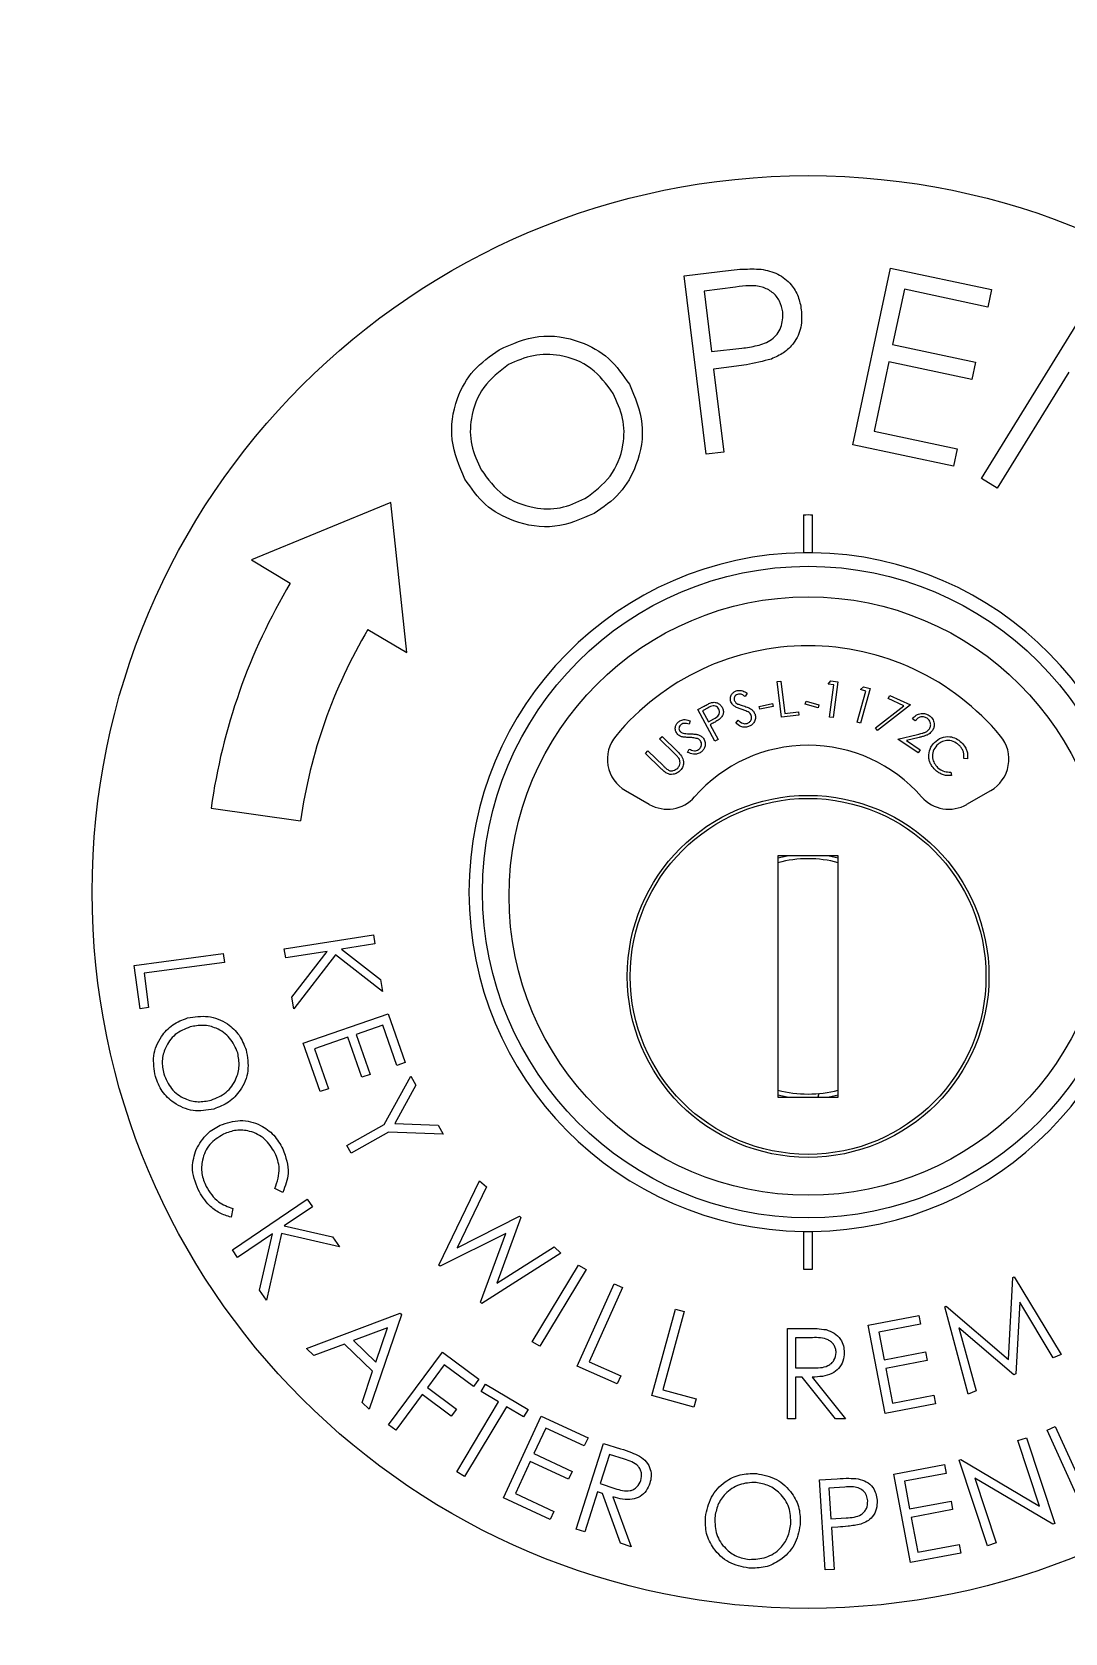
# Model space of a CAD drawing. Header units: inches. Extents: x 26 to 204, y -167 to -88.
# Drawn here: x 45.616 to 47.33, y -119.323 to -116.669 of the extents above; entities that cross this region are included whole.
import ezdxf

# ---------------------------------------------------------------- set-up
doc = ezdxf.new("R2010")
doc.units = ezdxf.units.IN
doc.header["$MEASUREMENT"] = 0
doc.layers.add('DIM', color=179, linetype='Continuous', lineweight=30)
doc.layers.add('SLD-0', color=179, linetype='Continuous')
doc.styles.add('SLDTEXTSTYLE0', font='TXT', dxfattribs={"width": 0.821468})
doc.styles.add('SLDTEXTSTYLE7', font='TXT', dxfattribs={"width": 0.75})
doc.dimstyles.new('SLDDIMSTYLE0', dxfattribs={"dimtxt": 1.5, "dimasz": 0.13, "dimexe": 0, "dimexo": 0.0625, "dimgap": 0.375, "dimtad": 0, "dimtih": 1, "dimtoh": 1, "dimdec": 0, "dimrnd": 1e-09, "dimzin": 12, "dimdsep": 46, "dimtxsty": 'SLDTEXTSTYLE0', "dimblk1": 'NONE', "dimblk2": 'NONE', "dimsah": 1, "dimcen": 0.09, "dimadec": 0, "dimazin": 3, "dimtfac": 1, "dimtdec": 3, "dimtofl": 0, "dimtmove": 0, "dimatfit": 3, "dimldrblk": 'NONE', "dimfxl": 0, "dimfrac": 2, "dimtolj": 1, "dimtzin": 12, "dimarcsym": 0})

# ---------------------------------------------------------------- blocks, each defined once
blk = doc.blocks.new('_D_2')
at = {"layer": 'DIM'}
for p, q in [((44.0428, -99.4482), (28.4291, -99.4482)), ((29.5541, -101.6982), (29.5541, -129.2431)), ((29.5541, -154.8334), (29.5541, -133.2348)), ((50.7443, -157.0834), (28.4291, -157.0834))]:
    blk.add_line(p, q, dxfattribs=at)
for points in [[(29.1791, -101.6982), (29.9291, -101.6982), (29.5541, -99.4482)], [(29.1791, -154.8334), (29.9291, -154.8334), (29.5541, -157.0834)]]:
    blk.add_solid(points, dxfattribs=at)
at = {"layer": 'DIM', "insert": (26.2568, -130.3505), "char_height": 1.5, "attachment_point": 1, "style": 'SLDTEXTSTYLE7'}
blk.add_mtext('57 5/8"', dxfattribs=at)
blk = doc.blocks.new('_NONE')

msp = doc.modelspace()

# ---------------------------------------------------------------- linework, layer by layer
at = {"layer": 'SLD-0', "color": 179, "linetype": 'Continuous', "lineweight": 15}
for p, q in [((46.9778, -117.353), (47.04, -117.0601)), ((47.04, -117.0601), (47.2079, -117.0958)), ((46.6979, -117.073), (46.7568, -117.0657)), ((46.7342, -117.3686), (46.6979, -117.073)), ((46.7832, -117.0916), (46.731, -117.0981)), ((46.731, -117.0981), (46.7433, -117.1986)), ((47.0632, -117.0952), (47.0437, -117.1868)), ((47.2018, -117.1247), (47.0632, -117.0952)), ((47.2079, -117.0958), (47.2018, -117.1247)), ((47.1909, -117.4087), (47.3479, -117.1546)), ((46.7433, -117.1986), (46.7934, -117.193)), ((47.0437, -117.1868), (47.1811, -117.216)), ((47.0376, -117.2154), (47.0132, -117.3303)), ((47.175, -117.2446), (47.0376, -117.2154)), ((47.1811, -117.216), (47.175, -117.2446)), ((46.7679, -117.2249), (46.7468, -117.2275)), ((46.7468, -117.2275), (46.7637, -117.365)), ((47.3359, -117.2328), (47.2172, -117.425)), ((47.0132, -117.3303), (47.1506, -117.3595)), ((46.7637, -117.365), (46.7342, -117.3686)), ((47.1445, -117.3884), (46.9778, -117.353)), ((47.1506, -117.3595), (47.1445, -117.3884)), ((47.2172, -117.425), (47.1909, -117.4087)), ((46.2114, -117.4489), (45.9801, -117.5439)), ((46.2378, -117.6975), (46.2114, -117.4489)), ((46.896, -117.4694), (46.896, -117.5319)), ((46.911, -117.5319), (46.911, -117.4694)), ((45.9801, -117.5439), (46.0445, -117.5823)), ((46.1734, -117.6591), (46.2378, -117.6975)), ((46.8523, -117.7455), (46.8583, -117.7448)), ((46.8595, -117.8046), (46.8523, -117.7455)), ((46.8583, -117.7448), (46.8648, -117.7982)), ((46.937, -117.7497), (46.9413, -117.7444)), ((46.9463, -117.7509), (46.937, -117.7497)), ((46.9413, -117.7444), (46.9529, -117.7459)), ((46.9529, -117.7459), (46.945, -117.805)), ((46.8024, -117.765), (46.799, -117.7701)), ((46.9392, -117.8043), (46.9463, -117.7509)), ((46.9846, -117.813), (46.9991, -117.7612)), ((46.9901, -117.7587), (46.9951, -117.754)), ((46.9991, -117.7612), (46.9901, -117.7587)), ((47.0064, -117.7572), (46.9902, -117.8146)), ((46.9951, -117.754), (47.0064, -117.7572)), ((47.0365, -117.7735), (47.0388, -117.7684)), ((47.0624, -117.7855), (47.0365, -117.7735)), ((47.0388, -117.7684), (47.0732, -117.7843)), ((46.7203, -117.792), (46.7308, -117.7863)), ((46.7489, -117.8445), (46.7203, -117.792)), ((46.7376, -117.7891), (46.7283, -117.7942)), ((46.7283, -117.7942), (46.7381, -117.8121)), ((46.8225, -117.7867), (46.8442, -117.782)), ((46.8236, -117.7915), (46.8225, -117.7867)), ((46.8453, -117.7868), (46.8236, -117.7915)), ((46.8442, -117.782), (46.8453, -117.7868)), ((46.8882, -117.8012), (46.8595, -117.8046)), ((46.8648, -117.7982), (46.8875, -117.7955)), ((46.8875, -117.7955), (46.8882, -117.8012)), ((46.8986, -117.7829), (46.9, -117.7781)), ((46.9201, -117.7889), (46.8986, -117.7829)), ((46.9, -117.7781), (46.9215, -117.7841)), ((46.9215, -117.7841), (46.9201, -117.7889)), ((47.0151, -117.822), (47.0624, -117.7855)), ((47.0732, -117.7843), (47.0184, -117.8264)), ((46.7079, -117.8105), (46.7061, -117.8163)), ((46.7381, -117.8121), (46.747, -117.8073)), ((46.7446, -117.8151), (46.7409, -117.8172)), ((46.7409, -117.8172), (46.7542, -117.8416)), ((46.7835, -117.8142), (46.7873, -117.8096)), ((46.945, -117.805), (46.9392, -117.8043)), ((46.9902, -117.8146), (46.9846, -117.813)), ((47.0184, -117.8264), (47.0151, -117.822)), ((47.0812, -117.8107), (47.0764, -117.8075)), ((46.6571, -117.8406), (46.6613, -117.8363)), ((46.6828, -117.8657), (46.6571, -117.8406)), ((46.6613, -117.8363), (46.687, -117.8615)), ((46.7542, -117.8416), (46.7489, -117.8445)), ((47.0524, -117.8409), (47.0851, -117.8331)), ((47.0861, -117.8635), (47.0524, -117.8409)), ((47.0877, -117.8382), (47.0664, -117.8433)), ((47.0664, -117.8433), (47.0894, -117.8587)), ((46.6337, -117.8645), (46.6379, -117.8602)), ((46.6594, -117.8896), (46.6337, -117.8645)), ((46.6379, -117.8602), (46.6635, -117.8854)), ((46.7036, -117.8629), (46.706, -117.8575)), ((47.0894, -117.8587), (47.0861, -117.8635)), ((47.1678, -117.8737), (47.1619, -117.873)), ((47.1403, -117.8955), (47.1412, -117.9013)), ((46.6005, -117.9262), (46.6401, -117.949)), ((47.1669, -117.949), (47.2065, -117.9262)), ((45.9132, -117.9552), (46.0618, -117.9761)), ((46.9535, -118.0342), (46.8535, -118.0342)), ((46.8535, -118.0342), (46.8535, -118.4342)), ((46.8535, -118.0375), (46.8687, -118.0342)), ((46.9383, -118.0342), (46.9535, -118.0375)), ((46.9535, -118.4342), (46.9535, -118.0342)), ((46.0347, -118.1886), (46.1825, -118.1652)), ((46.1825, -118.1652), (46.1849, -118.1802)), ((45.7857, -118.2162), (45.9335, -118.1962)), ((45.9335, -118.1962), (45.9356, -118.211)), ((46.0371, -118.2037), (46.0347, -118.1886)), ((46.106, -118.1927), (46.0371, -118.2037)), ((46.0474, -118.2686), (46.106, -118.1927)), ((46.1198, -118.1987), (46.0505, -118.2882)), ((46.1974, -118.2592), (46.1198, -118.1987)), ((46.1849, -118.1802), (46.1294, -118.189)), ((46.1294, -118.189), (46.1942, -118.2392)), ((45.7954, -118.2878), (45.7857, -118.2162)), ((45.9356, -118.211), (45.802, -118.2291)), ((45.802, -118.2291), (45.8097, -118.2859)), ((46.1942, -118.2392), (46.1974, -118.2592)), ((46.0505, -118.2882), (46.0474, -118.2686)), ((45.8097, -118.2859), (45.7954, -118.2878)), ((46.0662, -118.3451), (46.2071, -118.2963)), ((46.2071, -118.2963), (46.2351, -118.3771)), ((46.1981, -118.3152), (46.154, -118.3305)), ((46.154, -118.3305), (46.1769, -118.3966)), ((46.2212, -118.3819), (46.1981, -118.3152)), ((46.094, -118.4253), (46.0662, -118.3451)), ((46.1402, -118.3352), (46.085, -118.3544)), ((46.085, -118.3544), (46.1079, -118.4205)), ((46.1631, -118.4013), (46.1402, -118.3352)), ((46.2351, -118.3771), (46.2212, -118.3819)), ((46.1769, -118.3966), (46.1631, -118.4013)), ((46.2003, -118.4797), (46.2447, -118.3998)), ((46.2447, -118.3998), (46.2531, -118.4148)), ((46.1079, -118.4205), (46.094, -118.4253)), ((46.2531, -118.4148), (46.2182, -118.478)), ((46.8687, -118.4342), (46.8535, -118.431)), ((46.8535, -118.4342), (46.9535, -118.4342)), ((46.9214, -118.4284), (46.9196, -118.4342)), ((46.9535, -118.431), (46.9383, -118.4342)), ((46.1383, -118.5144), (46.2003, -118.4797)), ((46.2075, -118.4925), (46.1454, -118.5272)), ((46.2983, -118.4957), (46.2075, -118.4925)), ((46.2182, -118.478), (46.2899, -118.4807)), ((46.2899, -118.4807), (46.2983, -118.4957)), ((46.1454, -118.5272), (46.1383, -118.5144)), ((46.0322, -118.5922), (46.0191, -118.5856)), ((46.2908, -118.7129), (46.3586, -118.5731)), ((46.3701, -118.5832), (46.3212, -118.684)), ((46.3586, -118.5731), (46.3701, -118.5832)), ((45.9494, -118.619), (45.9464, -118.6334)), ((45.9485, -118.6874), (46.0728, -118.6035)), ((46.0813, -118.6162), (46.0347, -118.6477)), ((46.0728, -118.6035), (46.0813, -118.6162)), ((46.0347, -118.6477), (46.1148, -118.6658)), ((46.3212, -118.684), (46.4249, -118.6319)), ((46.4272, -118.6339), (46.3873, -118.7427)), ((46.4249, -118.6319), (46.4272, -118.6339)), ((46.015, -118.6609), (45.957, -118.7)), ((45.9938, -118.7546), (46.015, -118.6609)), ((46.0301, -118.6605), (46.0049, -118.7711)), ((46.1261, -118.6826), (46.0301, -118.6605)), ((46.1148, -118.6658), (46.1261, -118.6826)), ((46.402, -118.6602), (46.293, -118.7148)), ((46.36, -118.7743), (46.402, -118.6602)), ((46.896, -118.6568), (46.896, -118.7193)), ((46.911, -118.7193), (46.911, -118.6568)), ((45.957, -118.7), (45.9485, -118.6874)), ((46.4935, -118.6928), (46.3621, -118.7762)), ((46.3873, -118.7427), (46.4821, -118.6827)), ((46.4821, -118.6827), (46.4935, -118.6928)), ((46.293, -118.7148), (46.2908, -118.7129)), ((46.4457, -118.8398), (46.5224, -118.7127)), ((46.5351, -118.7203), (46.4584, -118.8474)), ((46.5224, -118.7127), (46.5351, -118.7203)), ((46.0049, -118.7711), (45.9938, -118.7546)), ((46.5207, -118.8803), (46.5816, -118.7436)), ((46.5954, -118.7497), (46.5403, -118.8732)), ((46.5816, -118.7436), (46.5954, -118.7497)), ((47.2358, -118.8692), (47.2428, -118.7334)), ((47.2428, -118.7334), (47.245, -118.7325)), ((47.245, -118.7325), (47.3233, -118.8608)), ((46.3621, -118.7762), (46.36, -118.7743)), ((47.13, -118.7818), (47.1322, -118.7808)), ((47.1691, -118.9268), (47.13, -118.7818)), ((47.1322, -118.7808), (47.2358, -118.8692)), ((47.2545, -118.7745), (47.248, -118.893)), ((47.3098, -118.8666), (47.2545, -118.7745)), ((46.0716, -118.8512), (46.2266, -118.7926)), ((46.2292, -118.7952), (46.1754, -118.9514)), ((46.2266, -118.7926), (46.2292, -118.7952)), ((46.6442, -118.9292), (46.6835, -118.7856)), ((46.698, -118.7895), (46.6624, -118.9193)), ((46.6835, -118.7856), (46.698, -118.7895)), ((47.0033, -118.8125), (47.0873, -118.7964)), ((47.0901, -118.8108), (47.0208, -118.8242)), ((47.0873, -118.7964), (47.0901, -118.8108)), ((46.2058, -118.8167), (46.1496, -118.8379)), ((46.1496, -118.8379), (46.1864, -118.8735)), ((46.1864, -118.8735), (46.2058, -118.8167)), ((46.8692, -118.8177), (46.8992, -118.8177)), ((46.8692, -118.9677), (46.8692, -118.8177)), ((46.8827, -118.8331), (46.8827, -118.8831)), ((46.9108, -118.8331), (46.8827, -118.8331)), ((47.0315, -118.959), (47.0033, -118.8125)), ((47.0208, -118.8242), (47.0296, -118.87)), ((47.2446, -118.8945), (47.1534, -118.817)), ((47.1534, -118.817), (47.1823, -118.9212)), ((46.0836, -118.8628), (46.0716, -118.8512)), ((46.1347, -118.8436), (46.0836, -118.8628)), ((46.1811, -118.8885), (46.1347, -118.8436)), ((46.2077, -118.9776), (46.297, -118.8574)), ((46.297, -118.8574), (46.3572, -118.9021)), ((46.4584, -118.8474), (46.4457, -118.8398)), ((47.0296, -118.87), (47.0983, -118.8567)), ((47.0983, -118.8567), (47.101, -118.8711)), ((47.3233, -118.8608), (47.3098, -118.8666)), ((46.1638, -118.9403), (46.1811, -118.8885)), ((46.3001, -118.8781), (46.2722, -118.9157)), ((46.3484, -118.914), (46.3001, -118.8781)), ((46.587, -118.9098), (46.5207, -118.8803)), ((46.5403, -118.8732), (46.5929, -118.8966)), ((46.8827, -118.8831), (46.9101, -118.8833)), ((47.101, -118.8711), (47.0323, -118.8843)), ((47.0323, -118.8843), (47.0434, -118.9417)), ((46.2722, -118.9157), (46.3205, -118.9515)), ((46.3572, -118.9021), (46.3484, -118.914)), ((46.3612, -118.9225), (46.3686, -118.91)), ((46.3686, -118.91), (46.4391, -118.9521)), ((46.5929, -118.8966), (46.587, -118.9098)), ((46.8827, -118.8985), (46.8827, -118.9677)), ((46.8936, -118.8985), (46.8827, -118.8985)), ((46.9487, -118.9677), (46.8936, -118.8985)), ((46.9102, -118.8985), (46.9653, -118.9677)), ((47.248, -118.893), (47.2446, -118.8945)), ((46.1754, -118.9514), (46.1638, -118.9403)), ((46.2634, -118.9275), (46.2197, -118.9864)), ((46.3117, -118.9634), (46.2634, -118.9275)), ((46.3207, -119.0556), (46.3899, -118.9396)), ((46.3899, -118.9396), (46.3612, -118.9225)), ((46.7138, -118.9483), (46.6442, -118.9292)), ((46.6624, -118.9193), (46.7176, -118.9344)), ((46.7176, -118.9344), (46.7138, -118.9483)), ((47.1149, -118.9429), (47.0315, -118.959)), ((47.0434, -118.9417), (47.1121, -118.9285)), ((47.1121, -118.9285), (47.1149, -118.9429)), ((47.1823, -118.9212), (47.1691, -118.9268)), ((46.3205, -118.9515), (46.3117, -118.9634)), ((46.403, -118.9475), (46.3338, -119.0634)), ((46.3984, -119.0988), (46.4609, -118.9634)), ((46.4316, -118.9645), (46.403, -118.9475)), ((46.4391, -118.9521), (46.4316, -118.9645)), ((46.4609, -118.9634), (46.5385, -118.9992)), ((46.8827, -118.9677), (46.8692, -118.9677)), ((46.9653, -118.9677), (46.9487, -118.9677)), ((46.2197, -118.9864), (46.2077, -118.9776)), ((46.4683, -118.983), (46.4487, -119.0253)), ((46.5323, -119.0126), (46.4683, -118.983)), ((47.3, -118.9863), (47.3135, -118.9802)), ((47.3614, -119.1217), (47.3, -118.9863)), ((47.3135, -118.9802), (47.3749, -119.1156)), ((46.5188, -119.1505), (46.5641, -119.0083)), ((46.5385, -118.9992), (46.5323, -119.0126)), ((46.5641, -119.0083), (46.5925, -119.0173)), ((47.2515, -119.0036), (47.2655, -118.999)), ((47.2875, -119.1126), (47.2515, -119.0036)), ((47.2655, -118.999), (47.3125, -119.1413)), ((46.4426, -119.0386), (46.4181, -119.0916)), ((46.5061, -119.0679), (46.4426, -119.0386)), ((46.4487, -119.0253), (46.5122, -119.0547)), ((46.5739, -119.0267), (46.5585, -119.0751)), ((46.599, -119.0347), (46.5739, -119.0267)), ((47.0459, -119.0593), (47.1298, -119.0436)), ((47.1298, -119.0436), (47.1326, -119.058)), ((47.1538, -119.0359), (47.1569, -119.0349)), ((47.2008, -119.1782), (47.1538, -119.0359)), ((47.1569, -119.0349), (47.2875, -119.1126)), ((46.3338, -119.0634), (46.3207, -119.0556)), ((46.5122, -119.0547), (46.5061, -119.0679)), ((46.5585, -119.0751), (46.5829, -119.0831)), ((46.9222, -119.069), (46.9519, -119.067)), ((46.9318, -119.2181), (46.9222, -119.069)), ((47.0733, -119.2057), (47.0459, -119.0593)), ((47.1326, -119.058), (47.0633, -119.071)), ((47.0633, -119.071), (47.0718, -119.1168)), ((47.3094, -119.1423), (47.18, -119.0658)), ((47.18, -119.0658), (47.2155, -119.1734)), ((46.4754, -119.1343), (46.3984, -119.0988)), ((46.4181, -119.0916), (46.4816, -119.121)), ((46.5541, -119.0889), (46.533, -119.1551)), ((46.5622, -119.0915), (46.5541, -119.0889)), ((46.5922, -119.174), (46.5622, -119.0915)), ((46.5797, -119.0971), (46.6098, -119.1796)), ((46.9644, -119.0808), (46.938, -119.0825)), ((46.938, -119.0825), (46.9413, -119.1332)), ((46.4816, -119.121), (46.4754, -119.1343)), ((47.0718, -119.1168), (47.1405, -119.1039)), ((47.1432, -119.1182), (47.0745, -119.1311)), ((47.1405, -119.1039), (47.1432, -119.1182)), ((46.533, -119.1551), (46.5188, -119.1505)), ((46.9413, -119.1332), (46.9666, -119.1319)), ((46.9529, -119.1471), (46.9422, -119.1478)), ((46.9422, -119.1478), (46.9467, -119.2172)), ((47.0745, -119.1311), (47.0853, -119.1885)), ((47.3125, -119.1413), (47.3094, -119.1423)), ((46.6098, -119.1796), (46.5922, -119.174)), ((47.0853, -119.1885), (47.154, -119.1757)), ((47.154, -119.1757), (47.1567, -119.1901)), ((47.2155, -119.1734), (47.2008, -119.1782)), ((47.1567, -119.1901), (47.0733, -119.2057)), ((46.9467, -119.2172), (46.9318, -119.2181))]:
    msp.add_line(p, q, dxfattribs=at)
for centre, radius in [((46.9035, -118.0944), 1.1875), ((46.9035, -118.0944), 0.54), ((46.9035, -118.1011), 0.496), ((46.9035, -118.2342), 0.3), ((46.9035, -118.2342), 0.295)]:
    msp.add_circle(centre, radius, dxfattribs=at)
for centre, radius, start, end in [((46.9035, -118.0944), 0.625, 89.3124, 90.6876), ((46.9035, -118.0944), 0.5625, 90.764, 269.236), ((46.9035, -118.0944), 0.5625, 89.236, 90.764), ((46.9035, -118.0944), 0.5625, 270.764, 89.236), ((46.9035, -118.0944), 1, 149.2005, 172), ((46.9035, -118.0944), 0.85, 149.2005, 172), ((46.9035, -118.1011), 0.415, 39.7305, 140.2695), ((46.6305, -117.8742), 0.06, 140.2695, 240), ((46.9035, -118.1011), 0.25, 41.1599, 138.8401), ((47.1765, -117.8742), 0.06, 300, 39.7305), ((46.6701, -117.8971), 0.06, 240, 318.8401), ((47.1369, -117.8971), 0.06, 221.1599, 300), ((46.9035, -118.2342), 0.195, 75.1428, 104.8572), ((46.9035, -118.2342), 0.195, 255.1428, 284.8572), ((46.9035, -118.0944), 0.5625, 269.236, 270.764), ((46.9035, -118.0944), 0.625, 269.3124, 270.6876)]:
    msp.add_arc(centre, radius, start, end, dxfattribs=at)
for points, knots in [([(46.7568, -117.0657), (46.7696, -117.0641), (46.7925, -117.0612), (46.8155, -117.0616), (46.8256, -117.0618)], [0, 0, 0, 0, 0.560275, 1, 1, 1, 1]), ([(46.8256, -117.0618), (46.8351, -117.0638), (46.8539, -117.0679), (46.8752, -117.0854), (46.8881, -117.1068), (46.8908, -117.1216), (46.8922, -117.1291)], [0, 0, 0, 0, 0.2798221, 0.5595021, 0.7795393, 1, 1, 1, 1]), ([(46.8617, -117.1328), (46.8603, -117.1266), (46.8574, -117.1143), (46.8449, -117.0994), (46.8199, -117.0866), (46.7983, -117.0896), (46.7832, -117.0916)], [0, 0, 0, 0, 0.186677, 0.373517, 0.559907, 1, 1, 1, 1]), ([(46.7934, -117.193), (46.8019, -117.1918), (46.8189, -117.1894), (46.8399, -117.182), (46.8525, -117.1699), (46.8613, -117.1547), (46.8615, -117.1416), (46.8617, -117.1328)], [0, 0, 0, 0, 0.2510823, 0.5006814, 0.6260163, 0.7513962, 1, 1, 1, 1]), ([(46.8922, -117.1291), (46.8927, -117.1389), (46.8937, -117.1585), (46.8817, -117.1838), (46.8635, -117.2015), (46.8495, -117.2077), (46.8425, -117.2109)], [0, 0, 0, 0, 0.280126, 0.559365, 0.779505, 1, 1, 1, 1]), ([(46.3908, -117.1954), (46.4124, -117.1859), (46.4555, -117.167), (46.5221, -117.1777), (46.5756, -117.2071), (46.5965, -117.2375), (46.607, -117.2527)], [0, 0, 0, 0, 0.27976, 0.559352, 0.779574, 1, 1, 1, 1]), ([(46.3343, -117.41), (46.3252, -117.3886), (46.3071, -117.3457), (46.3167, -117.2798), (46.3463, -117.227), (46.376, -117.2059), (46.3908, -117.1954)], [0, 0, 0, 0, 0.279727, 0.559327, 0.77969, 1, 1, 1, 1]), ([(46.5802, -117.268), (46.569, -117.2528), (46.5467, -117.2223), (46.496, -117.203), (46.4472, -117.2023), (46.4201, -117.2141), (46.4066, -117.2201)], [0, 0, 0, 0, 0.279694, 0.559109, 0.77965, 1, 1, 1, 1]), ([(46.8425, -117.2109), (46.8287, -117.2143), (46.8042, -117.2205), (46.779, -117.2235), (46.7679, -117.2249)], [0, 0, 0, 0, 0.5596911, 1, 1, 1, 1]), ([(46.4066, -117.2201), (46.3916, -117.2316), (46.3618, -117.2547), (46.3425, -117.3053), (46.3425, -117.3543), (46.355, -117.3812), (46.3613, -117.3946)], [0, 0, 0, 0, 0.279442, 0.559088, 0.779464, 1, 1, 1, 1]), ([(46.5333, -117.4422), (46.5485, -117.4309), (46.5789, -117.4083), (46.5989, -117.3577), (46.5988, -117.3085), (46.5864, -117.2815), (46.5802, -117.268)], [0, 0, 0, 0, 0.279645, 0.559147, 0.779517, 1, 1, 1, 1]), ([(46.607, -117.2527), (46.6162, -117.2742), (46.6345, -117.3171), (46.6229, -117.3829), (46.5937, -117.4358), (46.5636, -117.4566), (46.5485, -117.467)], [0, 0, 0, 0, 0.279603, 0.559318, 0.779576, 1, 1, 1, 1]), ([(46.3613, -117.3946), (46.3723, -117.4098), (46.3944, -117.4401), (46.4447, -117.4589), (46.4932, -117.4606), (46.5199, -117.4483), (46.5333, -117.4422)], [0, 0, 0, 0, 0.2796264, 0.5592985, 0.7796171, 1, 1, 1, 1]), ([(46.5485, -117.467), (46.5271, -117.4762), (46.4843, -117.4948), (46.4186, -117.4837), (46.3655, -117.455), (46.3447, -117.425), (46.3343, -117.41)], [0, 0, 0, 0, 0.2796682, 0.5593553, 0.7796225, 1, 1, 1, 1]), ([(46.7753, -117.7789), (46.7748, -117.7768), (46.7739, -117.7727), (46.7761, -117.767), (46.7798, -117.763), (46.7829, -117.7616), (46.7844, -117.7609)], [0, 0, 0, 0, 0.279597, 0.558853, 0.779385, 1, 1, 1, 1]), ([(46.7863, -117.7668), (46.7852, -117.7673), (46.7831, -117.7682), (46.7811, -117.771), (46.7804, -117.7739), (46.7808, -117.7757), (46.781, -117.7766)], [0, 0, 0, 0, 0.280162, 0.559674, 0.779857, 1, 1, 1, 1]), ([(46.781, -117.7766), (46.7818, -117.7781), (46.7833, -117.7808), (46.7859, -117.7821), (46.7871, -117.7827)], [0, 0, 0, 0, 0.557558, 1, 1, 1, 1]), ([(46.7844, -117.7609), (46.7865, -117.7604), (46.7901, -117.7596), (46.795, -117.7609), (46.7988, -117.7627), (46.8012, -117.7643), (46.8024, -117.765)], [0, 0, 0, 0, 0.338847, 0.558914, 0.77938, 1, 1, 1, 1]), ([(46.799, -117.7701), (46.7977, -117.7693), (46.7955, -117.7679), (46.7923, -117.7664), (46.7892, -117.766), (46.7873, -117.7665), (46.7863, -117.7668)], [0, 0, 0, 0, 0.340484, 0.5606, 0.780261, 1, 1, 1, 1]), ([(46.7308, -117.7863), (46.733, -117.785), (46.7371, -117.7828), (46.7414, -117.7812), (46.7433, -117.7804)], [0, 0, 0, 0, 0.560251, 1, 1, 1, 1]), ([(46.7553, -117.791), (46.7546, -117.79), (46.7531, -117.7879), (46.7497, -117.786), (46.7441, -117.7855), (46.7403, -117.7877), (46.7376, -117.7891)], [0, 0, 0, 0, 0.186707, 0.373486, 0.559989, 1, 1, 1, 1]), ([(46.7433, -117.7804), (46.7452, -117.7801), (46.7491, -117.7795), (46.7543, -117.7812), (46.7583, -117.7842), (46.7599, -117.7868), (46.7607, -117.7881)], [0, 0, 0, 0, 0.279805, 0.55943, 0.77952, 1, 1, 1, 1]), ([(46.747, -117.8073), (46.7502, -117.8056), (46.7541, -117.8034), (46.7563, -117.7986), (46.7569, -117.7952), (46.7559, -117.7927), (46.7553, -117.791)], [0, 0, 0, 0, 0.499098, 0.624853, 0.750587, 1, 1, 1, 1]), ([(46.7607, -117.7881), (46.7615, -117.7899), (46.7632, -117.7935), (46.7628, -117.7991), (46.7607, -117.8037), (46.7586, -117.8059), (46.7575, -117.807)], [0, 0, 0, 0, 0.280087, 0.559257, 0.779479, 1, 1, 1, 1]), ([(46.7812, -117.7865), (46.7798, -117.7853), (46.7772, -117.7832), (46.7759, -117.7802), (46.7753, -117.7789)], [0, 0, 0, 0, 0.5596409, 1, 1, 1, 1]), ([(46.7927, -117.7911), (46.7905, -117.7904), (46.7865, -117.7892), (46.7829, -117.7873), (46.7812, -117.7865)], [0, 0, 0, 0, 0.560437, 1, 1, 1, 1]), ([(46.7871, -117.7827), (46.7888, -117.7833), (46.7919, -117.7844), (46.795, -117.7854), (46.7963, -117.7858)], [0, 0, 0, 0, 0.559931, 1, 1, 1, 1]), ([(46.8055, -117.7968), (46.8032, -117.7955), (46.7991, -117.7932), (46.7946, -117.7918), (46.7927, -117.7911)], [0, 0, 0, 0, 0.5595033, 1, 1, 1, 1]), ([(46.7963, -117.7858), (46.799, -117.7867), (46.8033, -117.7881), (46.8089, -117.7911), (46.813, -117.7946), (46.8146, -117.7979), (46.8154, -117.7995)], [0, 0, 0, 0, 0.340596, 0.56085, 0.780675, 1, 1, 1, 1]), ([(46.8022, -117.8149), (46.8036, -117.8142), (46.8065, -117.8129), (46.8091, -117.8093), (46.8101, -117.8053), (46.8096, -117.8029), (46.8093, -117.8017)], [0, 0, 0, 0, 0.279999, 0.559741, 0.779982, 1, 1, 1, 1]), ([(46.8154, -117.7995), (46.8159, -117.8019), (46.8168, -117.8067), (46.8141, -117.8131), (46.8099, -117.8179), (46.8064, -117.8194), (46.8046, -117.8202)], [0, 0, 0, 0, 0.27917, 0.559128, 0.779463, 1, 1, 1, 1]), ([(46.8093, -117.8017), (46.8088, -117.8006), (46.8079, -117.7987), (46.8062, -117.7974), (46.8055, -117.7968)], [0, 0, 0, 0, 0.559129, 1, 1, 1, 1]), ([(47.0764, -117.8075), (47.0784, -117.8052), (47.0823, -117.8007), (47.0904, -117.7981), (47.0981, -117.7984), (47.1022, -117.8006), (47.1043, -117.8018)], [0, 0, 0, 0, 0.2799936, 0.5594958, 0.7796395, 1, 1, 1, 1]), ([(47.1043, -117.8018), (47.1064, -117.8035), (47.1106, -117.8069), (47.1129, -117.8143), (47.1127, -117.8213), (47.1107, -117.825), (47.1096, -117.8269)], [0, 0, 0, 0, 0.279949, 0.559289, 0.779645, 1, 1, 1, 1]), ([(46.6858, -117.8313), (46.6848, -117.8295), (46.6827, -117.8258), (46.6833, -117.8197), (46.6857, -117.8148), (46.6882, -117.8126), (46.6895, -117.8115)], [0, 0, 0, 0, 0.279618, 0.558961, 0.77945, 1, 1, 1, 1]), ([(46.693, -117.8166), (46.6921, -117.8174), (46.6903, -117.8189), (46.6892, -117.8221), (46.6893, -117.8252), (46.6902, -117.8268), (46.6907, -117.8276)], [0, 0, 0, 0, 0.280131, 0.559545, 0.779732, 1, 1, 1, 1]), ([(46.6895, -117.8115), (46.6914, -117.8105), (46.6946, -117.8087), (46.6997, -117.8085), (46.7038, -117.8092), (46.7065, -117.81), (46.7079, -117.8105)], [0, 0, 0, 0, 0.3388372, 0.5589385, 0.7793865, 1, 1, 1, 1]), ([(46.6907, -117.8276), (46.6918, -117.8288), (46.694, -117.8309), (46.6969, -117.8314), (46.6982, -117.8317)], [0, 0, 0, 0, 0.557615, 1, 1, 1, 1]), ([(46.7061, -117.8163), (46.7046, -117.8158), (46.7021, -117.8151), (46.6986, -117.8146), (46.6956, -117.8151), (46.6938, -117.8161), (46.693, -117.8166)], [0, 0, 0, 0, 0.340484, 0.560557, 0.78023, 1, 1, 1, 1]), ([(46.7575, -117.807), (46.7552, -117.8087), (46.7511, -117.8117), (46.7466, -117.8141), (46.7446, -117.8151)], [0, 0, 0, 0, 0.559697, 1, 1, 1, 1]), ([(46.8046, -117.8202), (46.8025, -117.8207), (46.7983, -117.8217), (46.7905, -117.8199), (46.7862, -117.8164), (46.7835, -117.8142)], [0, 0, 0, 0, 0.280072, 0.559891, 1, 1, 1, 1]), ([(46.7873, -117.8096), (46.7897, -117.8116), (46.7931, -117.8144), (46.7986, -117.8157), (46.801, -117.8152), (46.8022, -117.8149)], [0, 0, 0, 0, 0.559524, 0.77991, 1, 1, 1, 1]), ([(47.1008, -117.8063), (47.099, -117.8053), (47.0952, -117.8034), (47.0891, -117.8042), (47.0844, -117.807), (47.0823, -117.8095), (47.0812, -117.8107)], [0, 0, 0, 0, 0.279425, 0.558626, 0.779041, 1, 1, 1, 1]), ([(47.0851, -117.8331), (47.0876, -117.8325), (47.0916, -117.8315), (47.0971, -117.8298), (47.1016, -117.8276), (47.1037, -117.8251), (47.1047, -117.8238)], [0, 0, 0, 0, 0.34052, 0.560819, 0.780537, 1, 1, 1, 1]), ([(47.1096, -117.8269), (47.1077, -117.8291), (47.1046, -117.8327), (47.0984, -117.8352), (47.0931, -117.8369), (47.0895, -117.8378), (47.0877, -117.8382)], [0, 0, 0, 0, 0.338465, 0.558784, 0.779375, 1, 1, 1, 1]), ([(47.1047, -117.8238), (47.1056, -117.8221), (47.1072, -117.8187), (47.1065, -117.8134), (47.1043, -117.809), (47.102, -117.8072), (47.1008, -117.8063)], [0, 0, 0, 0, 0.279235, 0.559079, 0.77942, 1, 1, 1, 1]), ([(46.6936, -117.8369), (46.6919, -117.8362), (46.6888, -117.835), (46.6867, -117.8325), (46.6858, -117.8313)], [0, 0, 0, 0, 0.55973, 1, 1, 1, 1]), ([(46.7059, -117.8382), (46.7036, -117.8381), (46.6995, -117.838), (46.6954, -117.8373), (46.6936, -117.8369)], [0, 0, 0, 0, 0.5604522, 1, 1, 1, 1]), ([(46.6982, -117.8317), (46.7, -117.8318), (46.7033, -117.832), (46.7065, -117.8321), (46.708, -117.8321)], [0, 0, 0, 0, 0.559926, 1, 1, 1, 1]), ([(46.7198, -117.8401), (46.7172, -117.8395), (46.7127, -117.8384), (46.708, -117.8383), (46.7059, -117.8382)], [0, 0, 0, 0, 0.55951, 1, 1, 1, 1]), ([(46.708, -117.8321), (46.7107, -117.8322), (46.7153, -117.8324), (46.7215, -117.8336), (46.7265, -117.8359), (46.7289, -117.8385), (46.7301, -117.8399)], [0, 0, 0, 0, 0.340566, 0.560777, 0.780645, 1, 1, 1, 1]), ([(46.7249, -117.8437), (46.7241, -117.8428), (46.7226, -117.8412), (46.7207, -117.8404), (46.7198, -117.8401)], [0, 0, 0, 0, 0.559346, 1, 1, 1, 1]), ([(46.7217, -117.8583), (46.7229, -117.8573), (46.7252, -117.8552), (46.7268, -117.851), (46.7267, -117.8469), (46.7255, -117.8448), (46.7249, -117.8437)], [0, 0, 0, 0, 0.279976, 0.559751, 0.779917, 1, 1, 1, 1]), ([(46.7301, -117.8399), (46.7312, -117.842), (46.7335, -117.8464), (46.7326, -117.8533), (46.73, -117.8591), (46.727, -117.8615), (46.7256, -117.8628)], [0, 0, 0, 0, 0.27918, 0.559107, 0.779427, 1, 1, 1, 1]), ([(47.1035, -117.867), (47.1043, -117.8626), (47.1056, -117.8549), (47.1106, -117.8489), (47.1129, -117.8463)], [0, 0, 0, 0, 0.5590201, 1, 1, 1, 1]), ([(47.117, -117.8511), (47.1147, -117.8542), (47.1099, -117.8603), (47.1092, -117.8715), (47.1122, -117.8811), (47.1163, -117.8856), (47.1183, -117.8879)], [0, 0, 0, 0, 0.279585, 0.559066, 0.77937, 1, 1, 1, 1]), ([(47.1129, -117.8463), (47.1165, -117.8433), (47.1239, -117.8373), (47.1374, -117.8361), (47.1492, -117.8393), (47.1549, -117.844), (47.1577, -117.8464)], [0, 0, 0, 0, 0.279477, 0.559077, 0.77939, 1, 1, 1, 1]), ([(47.1537, -117.8507), (47.1506, -117.8484), (47.1445, -117.8438), (47.1335, -117.8425), (47.1239, -117.8451), (47.1193, -117.8491), (47.117, -117.8511)], [0, 0, 0, 0, 0.279731, 0.559347, 0.779582, 1, 1, 1, 1]), ([(47.1619, -117.873), (47.162, -117.8702), (47.1622, -117.8656), (47.1601, -117.8595), (47.1574, -117.8547), (47.1549, -117.852), (47.1537, -117.8507)], [0, 0, 0, 0, 0.339454, 0.559588, 0.779769, 1, 1, 1, 1]), ([(47.1577, -117.8464), (47.1601, -117.849), (47.1639, -117.8532), (47.1669, -117.8605), (47.1684, -117.8671), (47.168, -117.8715), (47.1678, -117.8737)], [0, 0, 0, 0, 0.33967, 0.559829, 0.779917, 1, 1, 1, 1]), ([(46.6891, -117.8727), (46.688, -117.8713), (46.686, -117.8689), (46.6838, -117.8667), (46.6828, -117.8657)], [0, 0, 0, 0, 0.559619, 1, 1, 1, 1]), ([(46.687, -117.8615), (46.6893, -117.8639), (46.694, -117.8686), (46.6976, -117.8776), (46.6965, -117.8865), (46.6932, -117.8906), (46.6915, -117.8927)], [0, 0, 0, 0, 0.281637, 0.559878, 0.779901, 1, 1, 1, 1]), ([(46.6872, -117.889), (46.6883, -117.8877), (46.6903, -117.8851), (46.6913, -117.8804), (46.6908, -117.8762), (46.6896, -117.8738), (46.6891, -117.8727)], [0, 0, 0, 0, 0.2796838, 0.5594143, 0.7795851, 1, 1, 1, 1]), ([(46.7256, -117.8628), (46.7237, -117.8638), (46.7199, -117.866), (46.7119, -117.8664), (46.7067, -117.8642), (46.7036, -117.8629)], [0, 0, 0, 0, 0.27998, 0.559804, 1, 1, 1, 1]), ([(46.706, -117.8575), (46.7088, -117.8587), (46.7129, -117.8604), (46.7185, -117.8601), (46.7207, -117.8589), (46.7217, -117.8583)], [0, 0, 0, 0, 0.559527, 0.779956, 1, 1, 1, 1]), ([(47.1141, -117.8917), (47.1119, -117.8894), (47.1084, -117.8856), (47.1052, -117.8791), (47.1035, -117.8731), (47.1035, -117.869), (47.1035, -117.867)], [0, 0, 0, 0, 0.339826, 0.559905, 0.779938, 1, 1, 1, 1]), ([(46.6691, -117.8976), (46.6672, -117.8963), (46.6637, -117.8939), (46.6607, -117.8909), (46.6594, -117.8896)], [0, 0, 0, 0, 0.559488, 1, 1, 1, 1]), ([(46.6635, -117.8854), (46.6646, -117.8864), (46.6665, -117.8883), (46.6685, -117.89), (46.6694, -117.8908)], [0, 0, 0, 0, 0.5600999, 1, 1, 1, 1]), ([(46.6915, -117.8927), (46.6898, -117.8942), (46.6864, -117.8973), (46.6802, -117.8995), (46.6742, -117.8997), (46.6708, -117.8983), (46.6691, -117.8976)], [0, 0, 0, 0, 0.2802976, 0.5600299, 0.7800846, 1, 1, 1, 1]), ([(46.6694, -117.8908), (46.671, -117.8918), (46.6741, -117.8938), (46.6811, -117.8935), (46.6849, -117.8907), (46.6872, -117.889)], [0, 0, 0, 0, 0.280991, 0.560906, 1, 1, 1, 1]), ([(47.1412, -117.9013), (47.1378, -117.9015), (47.1322, -117.9017), (47.1248, -117.8992), (47.119, -117.8961), (47.1157, -117.8932), (47.1141, -117.8917)], [0, 0, 0, 0, 0.3392808, 0.5594587, 0.7796873, 1, 1, 1, 1]), ([(47.1183, -117.8879), (47.122, -117.8907), (47.1285, -117.8956), (47.1367, -117.8955), (47.1403, -117.8955)], [0, 0, 0, 0, 0.558752, 1, 1, 1, 1]), ([(45.8208, -118.4001), (45.8189, -118.3886), (45.815, -118.3657), (45.8283, -118.3351), (45.8485, -118.3128), (45.8656, -118.3063), (45.8741, -118.3031)], [0, 0, 0, 0, 0.27968, 0.559342, 0.779633, 1, 1, 1, 1]), ([(45.8741, -118.3031), (45.8856, -118.3013), (45.9085, -118.2977), (45.9393, -118.3102), (45.9613, -118.3308), (45.968, -118.3478), (45.9714, -118.3562)], [0, 0, 0, 0, 0.27969, 0.55928, 0.779666, 1, 1, 1, 1]), ([(45.8784, -118.318), (45.8697, -118.3215), (45.8523, -118.3286), (45.8371, -118.3507), (45.8306, -118.374), (45.8333, -118.3885), (45.8346, -118.3957)], [0, 0, 0, 0, 0.279624, 0.559327, 0.779633, 1, 1, 1, 1]), ([(45.9575, -118.3609), (45.9537, -118.3523), (45.9461, -118.335), (45.9239, -118.3196), (45.9001, -118.3138), (45.8856, -118.3166), (45.8784, -118.318)], [0, 0, 0, 0, 0.279401, 0.559087, 0.779488, 1, 1, 1, 1]), ([(45.9714, -118.3562), (45.9734, -118.3678), (45.9774, -118.391), (45.9642, -118.422), (45.9435, -118.4444), (45.9263, -118.4509), (45.9176, -118.4541)], [0, 0, 0, 0, 0.279775, 0.559364, 0.779578, 1, 1, 1, 1]), ([(45.9134, -118.4393), (45.9222, -118.4357), (45.9396, -118.4286), (45.9551, -118.4063), (45.9613, -118.3827), (45.9587, -118.3682), (45.9575, -118.3609)], [0, 0, 0, 0, 0.27969, 0.559135, 0.779675, 1, 1, 1, 1]), ([(45.9176, -118.4541), (45.9061, -118.456), (45.8831, -118.4598), (45.8526, -118.4463), (45.8305, -118.4257), (45.824, -118.4087), (45.8208, -118.4001)], [0, 0, 0, 0, 0.279622, 0.559306, 0.779559, 1, 1, 1, 1]), ([(45.8346, -118.3957), (45.8383, -118.4044), (45.8456, -118.4218), (45.8677, -118.4376), (45.8916, -118.4435), (45.9061, -118.4407), (45.9134, -118.4393)], [0, 0, 0, 0, 0.279644, 0.559116, 0.779469, 1, 1, 1, 1]), ([(45.8886, -118.521), (45.894, -118.5115), (45.9037, -118.4947), (45.9206, -118.4852), (45.9281, -118.4811)], [0, 0, 0, 0, 0.559032, 1, 1, 1, 1]), ([(45.9281, -118.4811), (45.9392, -118.4773), (45.9614, -118.4696), (45.9939, -118.4786), (46.0186, -118.4962), (46.0278, -118.5121), (46.0324, -118.5201)], [0, 0, 0, 0, 0.2794905, 0.5590849, 0.7793767, 1, 1, 1, 1]), ([(46.0192, -118.5266), (46.0141, -118.5185), (46.0039, -118.5024), (45.9795, -118.49), (45.9547, -118.4878), (45.9407, -118.4931), (45.9337, -118.4958)], [0, 0, 0, 0, 0.279719, 0.559318, 0.779551, 1, 1, 1, 1]), ([(45.9337, -118.4958), (45.9255, -118.5009), (45.9091, -118.5111), (45.8979, -118.5365), (45.8965, -118.5614), (45.902, -118.5754), (45.9048, -118.5824)], [0, 0, 0, 0, 0.2795877, 0.5591073, 0.7793907, 1, 1, 1, 1]), ([(45.8917, -118.5877), (45.887, -118.5753), (45.8787, -118.5532), (45.8855, -118.5308), (45.8886, -118.521)], [0, 0, 0, 0, 0.559812, 1, 1, 1, 1]), ([(46.0191, -118.5856), (46.0229, -118.5745), (46.0298, -118.5546), (46.0225, -118.5352), (46.0192, -118.5266)], [0, 0, 0, 0, 0.558591, 1, 1, 1, 1]), ([(46.0324, -118.5201), (46.0371, -118.5337), (46.0457, -118.558), (46.0363, -118.5818), (46.0322, -118.5922)], [0, 0, 0, 0, 0.559515, 1, 1, 1, 1]), ([(45.9464, -118.6334), (45.9398, -118.6313), (45.9267, -118.6272), (45.9064, -118.6124), (45.8973, -118.597), (45.8917, -118.5877)], [0, 0, 0, 0, 0.2802664, 0.5606195, 1, 1, 1, 1]), ([(45.9048, -118.5824), (45.9109, -118.592), (45.9219, -118.6092), (45.941, -118.616), (45.9494, -118.619)], [0, 0, 0, 0, 0.558715, 1, 1, 1, 1]), ([(46.8992, -118.8177), (46.9056, -118.8177), (46.917, -118.8177), (46.9282, -118.8191), (46.9332, -118.8198)], [0, 0, 0, 0, 0.56024, 1, 1, 1, 1]), ([(46.95, -118.8578), (46.9498, -118.8556), (46.9495, -118.8512), (46.9465, -118.8452), (46.9423, -118.8402), (46.9311, -118.8328), (46.9198, -118.833), (46.9108, -118.8331)], [0, 0, 0, 0, 0.125307, 0.250617, 0.375954, 0.501281, 1, 1, 1, 1]), ([(46.9332, -118.8198), (46.9379, -118.8213), (46.9473, -118.8245), (46.9572, -118.8346), (46.9627, -118.8462), (46.9632, -118.854), (46.9634, -118.8578)], [0, 0, 0, 0, 0.279797, 0.5595, 0.779626, 1, 1, 1, 1]), ([(46.9101, -118.8833), (46.9193, -118.8833), (46.9309, -118.8833), (46.9422, -118.8759), (46.9482, -118.869), (46.9493, -118.8623), (46.95, -118.8578)], [0, 0, 0, 0, 0.4998271, 0.6254978, 0.7512079, 1, 1, 1, 1]), ([(46.9634, -118.8578), (46.963, -118.8626), (46.9622, -118.8721), (46.9548, -118.8847), (46.9379, -118.8973), (46.9217, -118.898), (46.9102, -118.8985)], [0, 0, 0, 0, 0.1871202, 0.3739789, 0.5609112, 1, 1, 1, 1]), ([(46.5925, -119.0173), (46.5985, -119.0192), (46.6093, -119.0226), (46.6195, -119.0274), (46.624, -119.0295)], [0, 0, 0, 0, 0.560255, 1, 1, 1, 1]), ([(46.6263, -119.0698), (46.627, -119.0656), (46.6281, -119.0592), (46.6252, -119.0512), (46.6179, -119.0406), (46.6074, -119.0373), (46.599, -119.0347)], [0, 0, 0, 0, 0.249423, 0.375252, 0.500966, 1, 1, 1, 1]), ([(46.624, -119.0295), (46.628, -119.0324), (46.6359, -119.0382), (46.6422, -119.0506), (46.6438, -119.0633), (46.642, -119.0707), (46.6411, -119.0745)], [0, 0, 0, 0, 0.279868, 0.559511, 0.779597, 1, 1, 1, 1]), ([(46.6411, -119.0745), (46.6393, -119.0788), (46.6358, -119.0874), (46.6253, -119.097), (46.6059, -119.1041), (46.5905, -119.1), (46.5797, -119.0971)], [0, 0, 0, 0, 0.187202, 0.374135, 0.561052, 1, 1, 1, 1]), ([(46.5829, -119.0831), (46.5914, -119.0858), (46.6021, -119.0891), (46.6144, -119.0847), (46.6216, -119.0796), (46.6244, -119.0737), (46.6263, -119.0698)], [0, 0, 0, 0, 0.498959, 0.624741, 0.750494, 1, 1, 1, 1]), ([(46.7331, -119.1306), (46.7355, -119.1192), (46.7403, -119.0964), (46.763, -119.072), (46.7902, -119.0586), (46.8085, -119.0584), (46.8176, -119.0583)], [0, 0, 0, 0, 0.279703, 0.559271, 0.779666, 1, 1, 1, 1]), ([(46.8171, -119.073), (46.8076, -119.0735), (46.7888, -119.0744), (46.7664, -119.0898), (46.7524, -119.11), (46.7499, -119.1246), (46.7486, -119.1319)], [0, 0, 0, 0, 0.279428, 0.559058, 0.77945, 1, 1, 1, 1]), ([(46.8748, -119.1422), (46.8746, -119.1328), (46.8741, -119.1138), (46.8588, -119.0915), (46.8389, -119.0772), (46.8243, -119.0744), (46.8171, -119.073)], [0, 0, 0, 0, 0.2796544, 0.5591069, 0.7796554, 1, 1, 1, 1]), ([(46.8176, -119.0583), (46.8292, -119.0606), (46.8524, -119.0651), (46.8767, -119.0885), (46.8904, -119.1158), (46.8903, -119.1343), (46.8903, -119.1436)], [0, 0, 0, 0, 0.279758, 0.559366, 0.779578, 1, 1, 1, 1]), ([(46.9519, -119.067), (46.9584, -119.0666), (46.9699, -119.0658), (46.9814, -119.0667), (46.9865, -119.0671)], [0, 0, 0, 0, 0.560259, 1, 1, 1, 1]), ([(46.9865, -119.0671), (46.9912, -119.0684), (47.0005, -119.071), (47.0107, -119.0803), (47.0165, -119.0914), (47.0174, -119.0989), (47.0179, -119.1027)], [0, 0, 0, 0, 0.279791, 0.559454, 0.779531, 1, 1, 1, 1]), ([(47.0025, -119.1037), (47.0019, -119.1006), (47.0009, -119.0943), (46.9951, -119.0865), (46.9829, -119.0793), (46.972, -119.0802), (46.9644, -119.0808)], [0, 0, 0, 0, 0.186663, 0.373473, 0.559854, 1, 1, 1, 1]), ([(46.9666, -119.1319), (46.9756, -119.1313), (46.9868, -119.1306), (46.9968, -119.122), (47.0017, -119.1147), (47.0022, -119.1081), (47.0025, -119.1037)], [0, 0, 0, 0, 0.499116, 0.62484, 0.750586, 1, 1, 1, 1]), ([(47.0179, -119.1027), (47.0179, -119.1076), (47.0178, -119.1174), (47.0111, -119.1298), (47.0015, -119.1381), (46.9943, -119.1409), (46.9907, -119.1422)], [0, 0, 0, 0, 0.2800918, 0.5593411, 0.7795078, 1, 1, 1, 1]), ([(46.8051, -119.2151), (46.7937, -119.2128), (46.7708, -119.2083), (46.7468, -119.185), (46.7331, -119.158), (46.7331, -119.1397), (46.7331, -119.1306)], [0, 0, 0, 0, 0.2796782, 0.5593433, 0.7796258, 1, 1, 1, 1]), ([(46.7486, -119.1319), (46.7489, -119.1413), (46.7493, -119.1601), (46.7647, -119.1822), (46.7841, -119.1967), (46.7986, -119.1993), (46.8059, -119.2006)], [0, 0, 0, 0, 0.27966, 0.55931, 0.779612, 1, 1, 1, 1]), ([(46.8903, -119.1436), (46.8879, -119.155), (46.8833, -119.178), (46.8597, -119.2017), (46.8326, -119.2152), (46.8143, -119.2151), (46.8051, -119.2151)], [0, 0, 0, 0, 0.2796, 0.559332, 0.779589, 1, 1, 1, 1]), ([(46.8059, -119.2006), (46.8154, -119.2002), (46.8343, -119.1996), (46.857, -119.1845), (46.871, -119.1642), (46.8736, -119.1495), (46.8748, -119.1422)], [0, 0, 0, 0, 0.279666, 0.559162, 0.779522, 1, 1, 1, 1]), ([(46.9907, -119.1422), (46.9837, -119.1436), (46.9712, -119.146), (46.9585, -119.1468), (46.9529, -119.1471)], [0, 0, 0, 0, 0.559686, 1, 1, 1, 1])]:
    msp.add_open_spline(points, degree=3, knots=knots, dxfattribs=at)

# ---------------------------------------------------------------- dimensions: what is measured, and where the dimension line sits
at = {"layer": 'DIM'}
dim = msp.add_linear_dim(base=(29.5541, -157.0834), p1=(44.7928, -99.4482), p2=(51.4943, -157.0834), angle=90, text='57 5/8""', dimstyle='SLDDIMSTYLE0', dxfattribs=at)
dim.commit()
dim.dimension.update_dxf_attribs({"geometry": '_D_2', "text_midpoint": (29.5541, -131.2389), "dimtype": 160})

doc.saveas('drawing.dxf')
